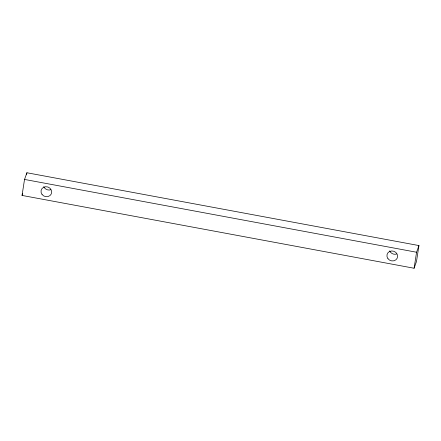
<?xml version="1.0" encoding="UTF-8"?>
<svg xmlns="http://www.w3.org/2000/svg" width="441" height="441" viewBox="0 0 441 441"><rect width="100%" height="100%" fill="white"/><g stroke="black" fill="none" stroke-linecap="round" stroke-linejoin="round"><path stroke-width="0.66" d="M22.05 195.435L24.531 179.437L26.907 172.756L418.95 245.565L416.469 261.563L414.093 268.244L22.05 195.435L22.7 193.616M26.598 174.757L26.907 172.756M414.093 268.244L416.574 252.241L418.95 245.565M24.531 179.437L416.574 252.241M396.641 254.022A5.408 4.95 19.6 0 1 389.673 250.879M50.721 189.784A5.408 4.95 19.6 0 1 43.753 186.642M387.981 258.735A5.408 4.95 19.6 0 0 397.198 258.178A5.408 4.95 19.6 0 0 391.636 250.962A5.408 4.95 19.6 0 0 387.981 258.735M42.06 194.492A5.408 4.95 19.6 0 0 51.277 193.941A5.408 4.95 19.6 0 0 45.715 186.725A5.408 4.95 19.6 0 0 42.06 194.492"/></g></svg>
